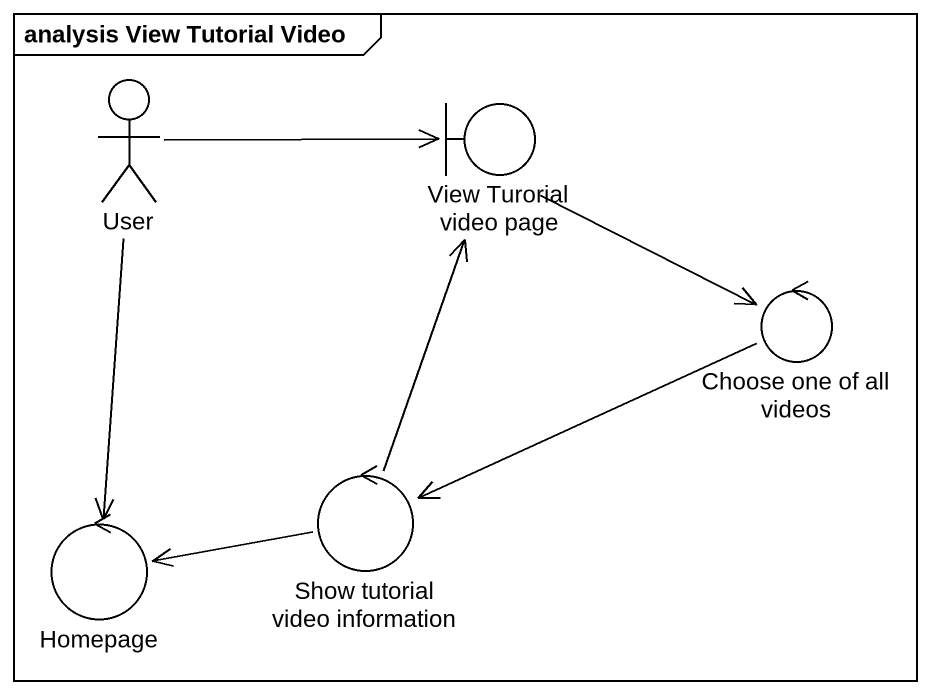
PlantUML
@startuml
mainframe analysis View Tutorial Video
actor User
boundary "View Turorial video page" as View_Turorial_video_page
control "Choose one of all videos" as Choose_one_of_all_videos
control "Show tutorial video information" as Show_tutorial_video
control Homepage
User -right-> View_Turorial_video_page
User --> Homepage
View_Turorial_video_page --> Choose_one_of_all_videos
Choose_one_of_all_videos -left-> Show_tutorial_video
Show_tutorial_video -up-> View_Turorial_video_page
Show_tutorial_video -left-> Homepage
@enduml
